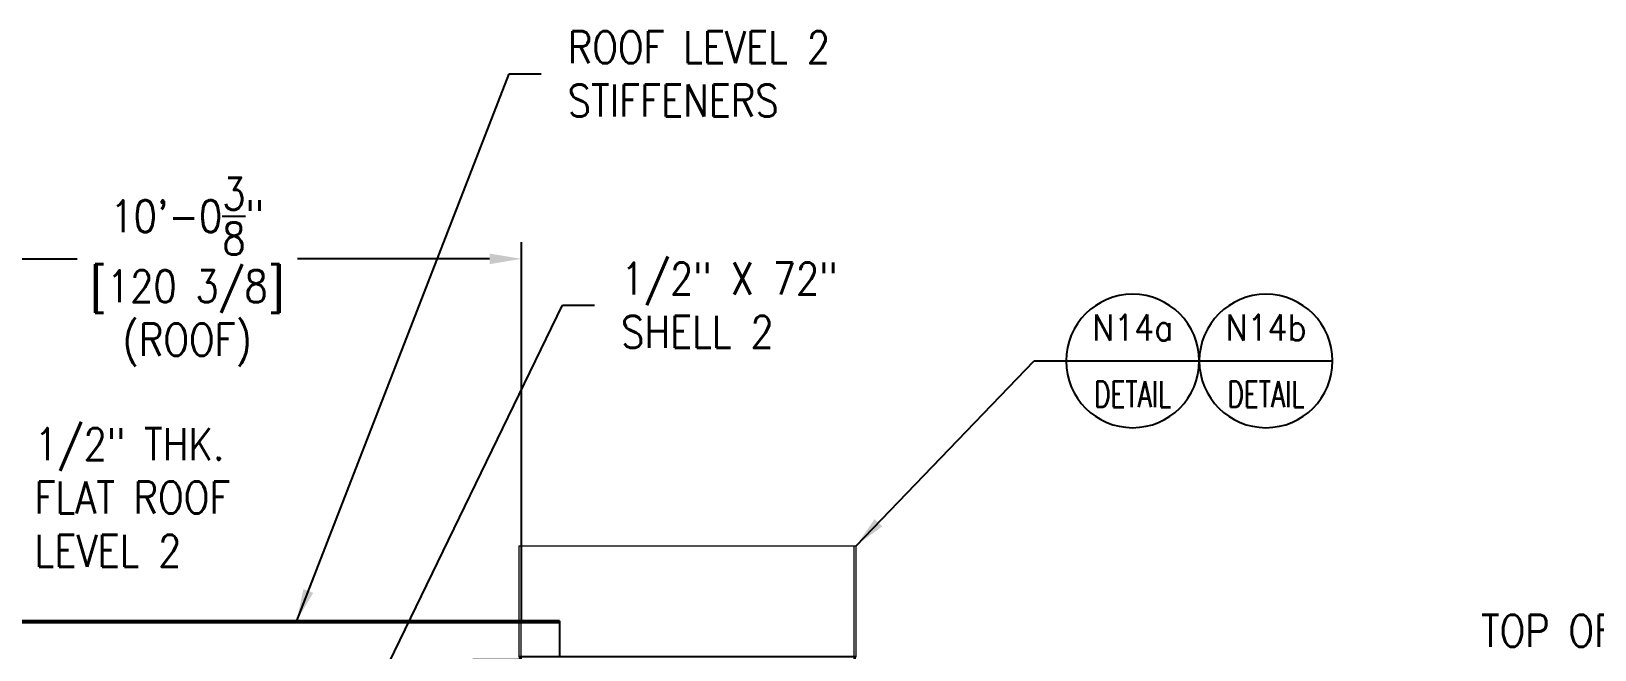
# Model space of a CAD drawing. Extents: x -1889 to 6398, y -470 to 1122.
# Drawn here: x 417 to 698.5, y 418.3 to 529.6 of the extents above; entities that cross this region are included whole.
import ezdxf
from ezdxf.enums import TextEntityAlignment as Align

# ---------------------------------------------------------------- set-up
doc = ezdxf.new("R2010")
doc.units = 0
doc.header["$LTSCALE"] = 12
doc.header["$MEASUREMENT"] = 0
doc.header["$PDMODE"] = 33
doc.header["$PDSIZE"] = -0.5
doc.linetypes.add('HIDDEN2', pattern=[0.1875, 0.125, -0.0625])
doc.layers.get('0').update_dxf_attribs({"linetype": 'CONTINUOUS'})
doc.layers.get('Defpoints').update_dxf_attribs({"linetype": 'CONTINUOUS'})
for name, color, linetype in [('6X20', 3, 'CONTINUOUS'), ('COVER', 3, 'CONTINUOUS'), ('DIM', 1, 'CONTINUOUS'), ('stack conn.', 191, 'CONTINUOUS'), ('TEXT', 4, 'CONTINUOUS')]:
    doc.layers.add(name, color=color, linetype=linetype)
doc.styles.add('ROMANS', font='ROMANS.shx', dxfattribs={"width": 0.85, "height": 5.76})
doc.styles.get("Standard").update_dxf_attribs({"font": 'sanss___.ttf'})
doc.dimstyles.get("Standard").update_dxf_attribs({"dimtxt": 0.18, "dimasz": 0.18, "dimexe": 0.18, "dimexo": 0.0625, "dimgap": 0.09, "dimtad": 0, "dimtih": 1, "dimtoh": 1, "dimdec": 4, "dimzin": 0, "dimdsep": 46, "dimtxsty": 'Standard', "dimcen": 0.09, "dimadec": 0, "dimazin": 0, "dimtfac": 1, "dimtdec": 4, "dimtofl": 0, "dimtmove": 0, "dimatfit": 3, "dimfxl": 1, "dimtolj": 1, "dimtzin": 0, "dimarcsym": 0})

# ---------------------------------------------------------------- blocks, each defined once
blk = doc.blocks.new('A$C6a165dd2')
at = {"layer": 'COVER'}
for p, q in [((0, -0.25), (0, -0.75)), ((-7.87, -59.62), (-7.87, -59.12))]:
    blk.add_line(p, q, dxfattribs=at)
at = {"layer": 'stack conn.', "lineweight": 18}
for p, q in [((-0.13, 19.75), (-0.13, -0.25)), ((-0.13, 19.75), (60.62, 19.75)), ((0.25, 19.75), (0.25, -0.25)), ((60.25, -0.25), (60.25, 19.75)), ((60.62, -0.25), (60.62, 19.75)), ((60.5, -0.25), (0, -0.25)), ((0, -0.75), (60.5, -0.75)), ((60.25, -8.4), (60.25, -0.75)), ((60.25, -0.75), (60.75, -0.75)), ((60.5, -0.75), (60.5, -0.25)), ((60.75, -8.4), (60.75, -0.75)), ((60.25, -8.4), (0, -59.12)), ((60.25, -8.4), (60.75, -8.4)), ((60.25, -8.4), (60.57, -8.78)), ((60.25, -8.4), (60.7, -8.61)), ((60.57, -8.78), (0.32, -59.5))]:
    blk.add_line(p, q, dxfattribs=at)
at = {"layer": 'stack conn.'}
for p, q in [((-8.41, -59.12), (-8.41, -0.75)), ((0, -0.75), (-8.41, -0.75)), ((60.62, -0.25), (-0.13, -0.25)), ((-8.41, -59.12), (0, -59.12)), ((-7.87, -59.62), (0, -59.62)), ((0.32, -59.5), (0, -59.12)), ((0, -59.12), (0.17, -59.59))]:
    blk.add_line(p, q, dxfattribs=at)
at = {"layer": 'stack conn.', "linetype": 'HIDDEN2', "ltscale": 0.1}
for p, q in [((0.25, -0.25), (0.25, -0.75)), ((60.25, -0.25), (60.25, -0.75))]:
    blk.add_line(p, q, dxfattribs=at)
at = {"layer": 'stack conn.', "lineweight": 18}
for centre, start, end in [((60.25, -8.4), 309.941, 0), ((0, -59.12), 270, 310.091)]:
    blk.add_arc(centre, 0.5, start, end, dxfattribs=at)
blk = doc.blocks.new('*D208')
at = {"layer": 'Defpoints', "color": 0, "transparency": 16777216}
for p in [(505.3, 488.67), (384.93, 465.16), (505.3, 417.3)]:
    blk.add_point(p, dxfattribs=at)
at = {"layer": 'DIM', "color": 0, "lineweight": -2, "transparency": 16777216}
for p, q in [((384.93, 471.16), (384.93, 491.67)), ((505.3, 423.3), (505.3, 491.67)), ((390.69, 488.67), (425.27, 488.67)), ((499.54, 488.67), (464.96, 488.67))]:
    blk.add_line(p, q, dxfattribs=at)
at = {"layer": 'DIM', "color": 0, "transparency": 16777216}
for points in [[(390.69, 489.63), (390.69, 487.71), (384.93, 488.67)], [(499.54, 489.63), (499.54, 487.71), (505.3, 488.67)]]:
    blk.add_solid(points, dxfattribs=at)
at = {"layer": 'DIM', "color": 0, "transparency": 16777216, "char_height": 5.76, "attachment_point": 5, "style": 'ROMANS'}
for s, insert in [('\\A1;10\'-0{\\H1x;\\S3/8;}"', (445.12, 496.35)), ('\\A1;[120 3/8]\\P(ROOF)', (445.12, 477.97))]:
    blk.add_mtext(s, dxfattribs=dict(at, insert=insert))
blk = doc.blocks.new('Nozzle Callout')
blk.add_line((0.25, 0), (-0.25, 0))
blk.add_circle((0, 0), 0.25)
at = {"style": 'ROMANS', "width": 0.9}
for tag, p in [('NZ-ID', (0, 0.125)), ('NZ-SZ', (0, -0.125))]:
    blk.add_attdef(tag, text='', height=0.0975, dxfattribs=at).set_placement(p, align=Align.MIDDLE)

msp = doc.modelspace()

# ---------------------------------------------------------------- linework, layer by layer
at = {"layer": '6X20'}
for p, q in [((512.12783, 423.54539), (318.92783, 423.54539)), ((512.12783, 423.17039), (318.92783, 423.17039))]:
    msp.add_line(p, q, dxfattribs=at)
at = {"layer": 'COVER'}
msp.add_line((512.12783, 423.54539), (512.12783, 417.29539), dxfattribs=at)

# ---------------------------------------------------------------- block references
msp.add_blockref('A$C6a165dd2', (504.92783, 417.29539), dxfattribs=at)
at = {"layer": 'DIM'}
ref = msp.add_blockref('Nozzle Callout', (615.32274, 470.29405), dxfattribs=dict(at, xscale=-48, yscale=48, zscale=48))
ref.add_attrib('NZ-ID', 'N14a', dxfattribs={"layer": '0', "height": 4.68, "style": 'ROMANS', "width": 0.9}).set_placement((615.32274, 476.29405), align=Align.MIDDLE)
ref.add_attrib('NZ-SZ', 'DETAIL', dxfattribs={"layer": '0', "height": 4.68, "style": 'ROMANS', "width": 0.7}).set_placement((615.32274, 464.29405), align=Align.MIDDLE)
ref = msp.add_blockref('Nozzle Callout', (639.32274, 470.29405), dxfattribs=dict(at, xscale=-48, yscale=48, zscale=48))
ref.add_attrib('NZ-ID', 'N14b', dxfattribs={"layer": '0', "height": 4.68, "style": 'ROMANS', "width": 0.9}).set_placement((639.32274, 476.29405), align=Align.MIDDLE)
ref.add_attrib('NZ-SZ', 'DETAIL', dxfattribs={"layer": '0', "height": 4.68, "style": 'ROMANS', "width": 0.7}).set_placement((639.32274, 464.29405), align=Align.MIDDLE)

# ---------------------------------------------------------------- texts
at = {"layer": 'COVER', "insert": (668.69708, 470.29405), "char_height": 5.76, "attachment_point": 4, "style": 'ROMANS'}
msp.add_mtext('\\A1;', dxfattribs=at)
at = {"layer": 'DIM', "char_height": 5.76, "attachment_point": 4, "style": 'ROMANS'}
for s, insert in [('ROOF LEVEL 2 \\PSTIFFENERS', (513.62534, 521.94002)), ('\\A1;1/2" X 72" \\PSHELL 2', (523.21677, 480.3252)), ('1/2" THK.\\PFLAT ROOF\\PLEVEL 2', (417.6361, 445.73525))]:
    msp.add_mtext(s, dxfattribs=dict(at, insert=insert))
at = {"layer": 'TEXT', "style": 'ROMANS', "width": 0.85}
msp.add_text('TOP OF TANK LEVEL-2', height=5.76, dxfattribs=at).set_placement((678.0396, 418.88091))

# ---------------------------------------------------------------- dimensions: what is measured, and where the dimension line sits
at = {"layer": 'DIM'}
dim = msp.add_linear_dim(base=(505.30283, 488.66813), p1=(384.92783, 465.16268), p2=(505.30283, 417.29539), text='<>\\P(ROOF)', dimstyle='Standard', override={"dimscale": 48, "dimtxt": 5.76, "dimasz": 0.12, "dimexe": 0.0625, "dimexo": 0.125, "dimgap": 0.02, "dimzin": 3, "dimlunit": 4, "dimpost": '\\X', "dimtxsty": 'ROMANS', "dimcen": 0}, dxfattribs=at)
dim.commit()
dim.dimension.update_dxf_attribs({"geometry": '*D208', "text_midpoint": (445.11533, 488.66813)})

# ---------------------------------------------------------------- leaders
at = {"layer": 'DIM', "annotation_type": 0, "has_hookline": 1, "hookline_direction": 0}
for points, text_width in [([(464.82848, 423.54539), (503.06534, 521.94002), (508.82534, 521.94002)], 53.15657), ([(474.20152, 401.03279), (512.65677, 480.3252), (518.41677, 480.3252)], 42.89829), ([(393.95424, 416.79539), (407.0761, 445.73525), (412.8361, 445.73525)], 39.168)]:
    msp.add_leader(points, dimstyle='Standard', override={"dimscale": 48, "dimtxt": 5.76, "dimasz": 0.12, "dimexe": 0.0625, "dimexo": 0.125, "dimgap": 0.1, "dimzin": 3, "dimlunit": 4, "dimpost": '\\X', "dimtxsty": 'ROMANS', "dimcen": 0}, dxfattribs=dict(at, text_width=text_width))
at = {"layer": 'DIM'}
msp.add_leader([(565.55283, 437.04539), (597.56274, 470.29405), (603.32274, 470.29405)], dimstyle='Standard', override={"dimscale": 48, "dimtxt": 5.76, "dimasz": 0.12, "dimexe": 0.0625, "dimexo": 0.125, "dimgap": 0.1, "dimzin": 3, "dimlunit": 4, "dimpost": '\\X', "dimtxsty": 'ROMANS', "dimcen": 0}, dxfattribs=at)

doc.saveas('drawing.dxf')
